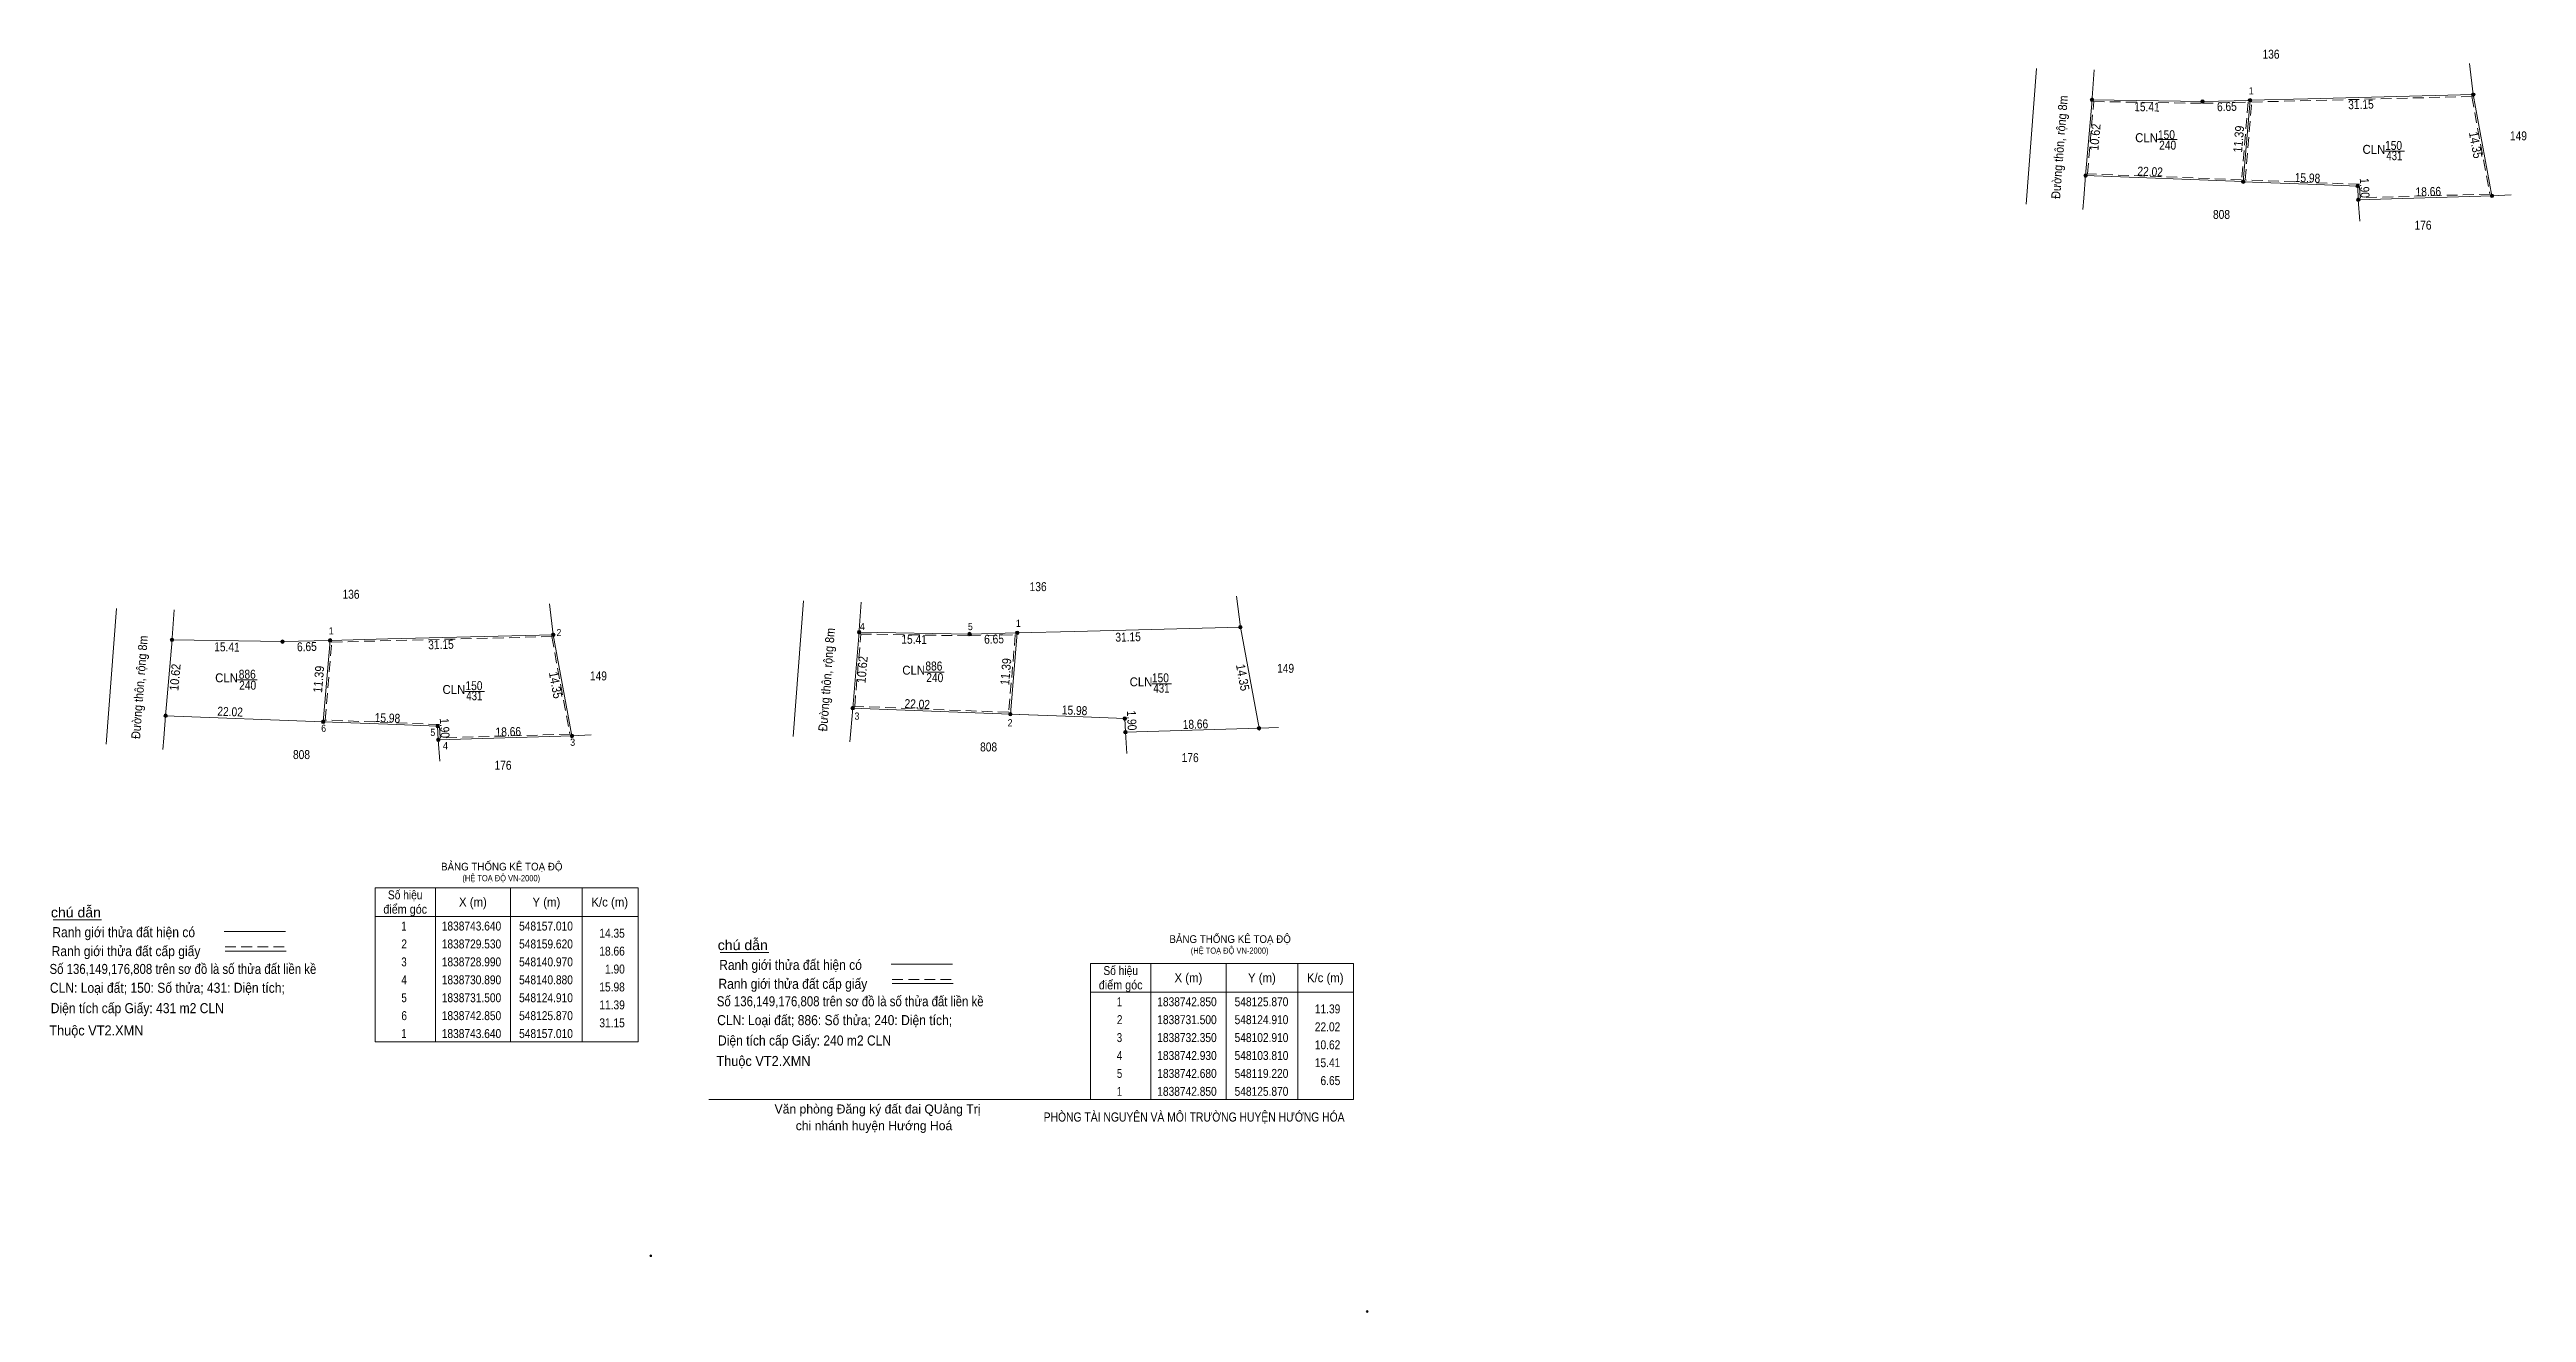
# Model space of a CAD drawing. Header units: metres. Extents: x 547819 to 548164, y 1838574 to 1838750.
import ezdxf
from ezdxf.enums import TextEntityAlignment as Align

# ---------------------------------------------------------------- set-up
doc = ezdxf.new("R2010")
doc.units = ezdxf.units.M
doc.header["$LTSCALE"] = 0.5
doc.header["$PDMODE"] = 32
doc.header["$PDSIZE"] = 0.25
doc.linetypes.add('MEDIUM_DASHED', pattern=[4.5, 3, -1.5])
for name, color, linetype, lineweight in [('1', 7, 'MEDIUM_DASHED', 13), ('10', 7, 'Continuous', 13), ('13', 7, 'Continuous', 13), ('15', 7, 'Continuous', 13), ('17', 7, 'Continuous', 13), ('2', 7, 'Continuous', 13), ('6', 7, 'Continuous', 13), ('63', 7, 'Continuous', 13), ('8', 7, 'Continuous', 13)]:
    doc.layers.add(name, color=color, linetype=linetype, lineweight=lineweight)

msp = doc.modelspace()

# ---------------------------------------------------------------- hatches: boundary and pattern name
at = {"layer": '10'}
for points in [[(548126.12, 1838742.85, 1), (548125.62, 1838742.85, 1)], [(547858.15, 1838667.51, 1), (547857.65, 1838667.51, 1)], [(547954.05, 1838668.57, 1), (547953.55, 1838668.57, 1)]]:
    msp.add_hatch(color=256, dxfattribs=at).paths.add_polyline_path(points)
at = {"layer": '15'}
for points in [[(548157.26, 1838743.64, 1), (548156.76, 1838743.64, 1)], [(548104.06, 1838742.93, 1), (548103.56, 1838742.93, 1)], [(548119.47, 1838742.68, 1), (548118.97, 1838742.68, 1)], [(548103.16, 1838732.35, 1), (548102.66, 1838732.35, 1)], [(548125.16, 1838731.5, 1), (548124.66, 1838731.5, 1)], [(548141.13, 1838730.89, 1), (548140.63, 1838730.89, 1)], [(548141.22, 1838728.99, 1), (548140.72, 1838728.99, 1)], [(548159.87, 1838729.53, 1), (548159.37, 1838729.53, 1)], [(547836.09, 1838667.59, 1), (547835.59, 1838667.59, 1)], [(547889.29, 1838668.3, 1), (547888.79, 1838668.3, 1)], [(547931.99, 1838668.65, 1), (547931.49, 1838668.65, 1)], [(547947.4, 1838668.4, 1), (547946.9, 1838668.4, 1)], [(547985.19, 1838669.36, 1), (547984.69, 1838669.36, 1)], [(547851.5, 1838667.34, 1), (547851, 1838667.34, 1)], [(547835.19, 1838657.01, 1), (547834.69, 1838657.01, 1)], [(547931.09, 1838658.07, 1), (547930.59, 1838658.07, 1)], [(547953.09, 1838657.22, 1), (547952.59, 1838657.22, 1)], [(547857.19, 1838656.16, 1), (547856.69, 1838656.16, 1)], [(547873.16, 1838655.55, 1), (547872.66, 1838655.55, 1)], [(547873.25, 1838653.65, 1), (547872.75, 1838653.65, 1)], [(547891.9, 1838654.19, 1), (547891.4, 1838654.19, 1)], [(547969.06, 1838656.61, 1), (547968.56, 1838656.61, 1)], [(547969.15, 1838654.71, 1), (547968.65, 1838654.71, 1)], [(547987.8, 1838655.25, 1), (547987.3, 1838655.25, 1)]]:
    msp.add_hatch(color=256, dxfattribs=at).paths.add_polyline_path(points)

# ---------------------------------------------------------------- linework, layer by layer
at = {"layer": '1'}
for points in [[(548156.8, 1838743.38), (548159.32, 1838729.77), (548141.21, 1838729.25), (548141.12, 1838731.13), (548125.18, 1838731.74), (548126.1, 1838742.61)], [(547888.83, 1838668.04), (547891.35, 1838654.43), (547873.24, 1838653.91), (547873.15, 1838655.79), (547857.21, 1838656.4), (547858.13, 1838667.27)]]:
    msp.add_lwpolyline(points, close=True, dxfattribs=at)
at = {"layer": '10'}
for p, q in [((548103.81, 1838742.93), (548102.91, 1838732.35)), ((548125.87, 1838742.85), (548124.91, 1838731.5)), ((548124.89, 1838731.51), (548102.91, 1838732.35)), ((547931.74, 1838668.65), (547930.84, 1838658.07)), ((547953.8, 1838668.57), (547952.84, 1838657.22)), ((547835.84, 1838667.59), (547834.94, 1838657.01)), ((547857.9, 1838667.51), (547856.94, 1838656.16)), ((547952.82, 1838657.23), (547930.84, 1838658.07)), ((547856.92, 1838656.17), (547834.94, 1838657.01))]:
    msp.add_line(p, q, dxfattribs=at)
for points in [[(548140.97, 1838728.99), (548140.88, 1838730.89), (548133.93, 1838731.16), (548124.91, 1838731.5)], [(547873, 1838653.65), (547872.91, 1838655.55), (547865.96, 1838655.82), (547856.94, 1838656.16)], [(547968.9, 1838654.71), (547968.81, 1838656.61), (547961.86, 1838656.88), (547952.84, 1838657.22)]]:
    msp.add_lwpolyline(points, dxfattribs=at)
for centre in [(548125.87, 1838742.85), (547857.9, 1838667.51), (547953.8, 1838668.57)]:
    msp.add_circle(centre, 0.25, dxfattribs=at)
at = {"layer": '13'}
for p, q in [((548112.94, 1838737.36), (548115.68, 1838737.36)), ((548144.68, 1838735.74), (548147.42, 1838735.74)), ((547844.97, 1838662.02), (547847.71, 1838662.02)), ((547940.87, 1838663.08), (547943.61, 1838663.08)), ((547972.61, 1838661.46), (547975.35, 1838661.46)), ((547876.71, 1838660.4), (547879.45, 1838660.4))]:
    msp.add_line(p, q, dxfattribs=at)
at = {"layer": '15'}
for centre in [(548157.01, 1838743.64), (548103.81, 1838742.93), (548119.22, 1838742.68), (548102.91, 1838732.35), (548124.91, 1838731.5), (548140.88, 1838730.89), (548140.97, 1838728.99), (548159.62, 1838729.53), (547835.84, 1838667.59), (547889.04, 1838668.3), (547931.74, 1838668.65), (547947.15, 1838668.4), (547984.94, 1838669.36), (547851.25, 1838667.34), (547834.94, 1838657.01), (547930.84, 1838658.07), (547952.84, 1838657.22), (547856.94, 1838656.16), (547872.91, 1838655.55), (547873, 1838653.65), (547891.65, 1838654.19), (547968.81, 1838656.61), (547968.9, 1838654.71), (547987.55, 1838655.25)]:
    msp.add_circle(centre, 0.25, dxfattribs=at)
at = {"layer": '17'}
for p, q in [((547819.24, 1838628.53), (547826.01, 1838628.53)), ((547912.34, 1838623.98), (547919.11, 1838623.98))]:
    msp.add_line(p, q, dxfattribs=at)
at = {"layer": '2'}
for p, q in [((547972.44, 1838622.45), (547972.44, 1838603.45)), ((547982.94, 1838622.45), (547982.94, 1838603.45)), ((547992.94, 1838622.45), (547992.94, 1838603.45)), ((547964.04, 1838618.45), (548000.74, 1838618.45))]:
    msp.add_line(p, q, dxfattribs=at)
at = {"layer": '2', "linetype": 'MEDIUM_DASHED'}
for points in [[(548125.6, 1838742.59), (548124.68, 1838731.76), (548103.18, 1838732.59), (548104.04, 1838742.68), (548119.22, 1838742.43)], [(547953.53, 1838668.31), (547952.61, 1838657.48), (547931.11, 1838658.31), (547931.97, 1838668.4), (547947.15, 1838668.15)]]:
    msp.add_lwpolyline(points, close=True, dxfattribs=at)
at = {"layer": '2'}
msp.add_lwpolyline([(547964.04, 1838622.45), (548000.74, 1838622.45), (548000.74, 1838603.45), (547964.04, 1838603.45)], close=True, dxfattribs=at)
at = {"layer": '6'}
for p, q in [((547843.12, 1838626.9), (547851.65, 1838626.9)), ((547843.25, 1838624.18), (547851.77, 1838624.18)), ((547936.22, 1838622.35), (547944.75, 1838622.35)), ((547936.35, 1838619.63), (547944.87, 1838619.63)), ((547910.74, 1838603.45), (548000.74, 1838603.45))]:
    msp.add_line(p, q, dxfattribs=at)
at = {"layer": '6', "linetype": 'MEDIUM_DASHED'}
for p, q in [((547843.25, 1838624.75), (547851.83, 1838624.75)), ((547936.35, 1838620.2), (547944.93, 1838620.2))]:
    msp.add_line(p, q, dxfattribs=at)
at = {"layer": '6'}
for p in [(547902.65, 1838581.67), (548002.64, 1838573.89)]:
    msp.add_point(p, dxfattribs=at)
at = {"layer": '63'}
for p, q in [((547872.59, 1838633.01), (547872.59, 1838611.51)), ((547883.09, 1838633.01), (547883.09, 1838611.51)), ((547893.09, 1838633.01), (547893.09, 1838611.51)), ((547864.19, 1838629.01), (547900.89, 1838629.01))]:
    msp.add_line(p, q, dxfattribs=at)
msp.add_lwpolyline([(547864.19, 1838633.01), (547900.89, 1838633.01), (547900.89, 1838611.51), (547864.19, 1838611.51)], close=True, dxfattribs=at)
at = {"layer": '8'}
for p, q in [((548094.6, 1838728.38), (548096.04, 1838747.29)), ((548103.83, 1838743.2), (548104.1, 1838747.12)), ((548103.81, 1838742.93), (548103.83, 1838743.2)), ((548103.81, 1838742.93), (548119.22, 1838742.68)), ((548119.22, 1838742.68), (548125.87, 1838742.84)), ((548125.87, 1838742.85), (548133.93, 1838743.05)), ((548133.93, 1838743.05), (548157.01, 1838743.64)), ((548102.65, 1838729.19), (548102.91, 1838732.35)), ((548102.51, 1838727.64), (548102.64, 1838729.19)), ((548159.62, 1838729.53), (548140.97, 1838728.99)), ((548140.97, 1838728.99), (548141.17, 1838726.01)), ((548162.32, 1838729.66), (548159.62, 1838729.53)), ((547826.63, 1838653.04), (547828.07, 1838671.95)), ((547835.86, 1838667.86), (547836.13, 1838671.78)), ((547922.53, 1838654.1), (547923.97, 1838673.01)), ((547931.76, 1838668.92), (547932.03, 1838672.84)), ((547835.84, 1838667.59), (547835.86, 1838667.86)), ((547857.9, 1838667.51), (547865.96, 1838667.71)), ((547865.96, 1838667.71), (547889.04, 1838668.3)), ((547931.74, 1838668.65), (547931.76, 1838668.92)), ((547931.74, 1838668.65), (547947.15, 1838668.4)), ((547947.15, 1838668.4), (547953.8, 1838668.56)), ((547953.8, 1838668.57), (547961.86, 1838668.77)), ((547961.86, 1838668.77), (547984.94, 1838669.36)), ((547835.84, 1838667.59), (547851.25, 1838667.34)), ((547851.25, 1838667.34), (547857.9, 1838667.5)), ((547930.58, 1838654.91), (547930.84, 1838658.07)), ((547834.54, 1838652.3), (547834.67, 1838653.85)), ((547834.68, 1838653.85), (547834.94, 1838657.01)), ((547891.65, 1838654.19), (547873, 1838653.65)), ((547894.35, 1838654.32), (547891.65, 1838654.19)), ((547930.44, 1838653.36), (547930.57, 1838654.91)), ((547987.55, 1838655.25), (547968.9, 1838654.71)), ((547968.9, 1838654.71), (547969.1, 1838651.73)), ((547990.25, 1838655.38), (547987.55, 1838655.25)), ((547873, 1838653.65), (547873.2, 1838650.67))]:
    msp.add_line(p, q, dxfattribs=at)
for points in [[(548156.47, 1838747.97), (548157.01, 1838743.64), (548159.62, 1838729.53)], [(548140.97, 1838728.99), (548140.88, 1838730.89), (548133.93, 1838731.16), (548124.89, 1838731.5)], [(547888.5, 1838672.63), (547889.04, 1838668.3), (547891.65, 1838654.19)], [(547984.4, 1838673.69), (547984.94, 1838669.36), (547987.55, 1838655.25)], [(547873, 1838653.65), (547872.91, 1838655.55), (547865.96, 1838655.82), (547856.92, 1838656.16)], [(547968.9, 1838654.71), (547968.81, 1838656.61), (547961.86, 1838656.88), (547952.82, 1838657.22)]]:
    msp.add_lwpolyline(points, dxfattribs=at)

# ---------------------------------------------------------------- texts
at = {"layer": '1'}
for s, height, width, p in [('BẢNG THỐNG KÊ TOẠ ĐỘ ', 1.072, 0.95, (547873.38, 1838635.42)), ('(HỆ TOẠ ĐỘ VN-2000)', 0.8672, 0.9, (547876.36, 1838633.91)), ('BẢNG THỐNG KÊ TOẠ ĐỘ ', 1.072, 0.95, (547975.04, 1838625.31)), ('(HỆ TOẠ ĐỘ VN-2000)', 0.8672, 0.9, (547978.02, 1838623.8))]:
    msp.add_text(s, height=height, dxfattribs=dict(at, width=width)).set_placement(p)
at = {"layer": '13'}
for s, width, p in [('CLN', 0.95, (548111.415, 1838737.01)), ('150', 0.85, (548114.19, 1838737.43)), ('240', 0.85, (548114.36, 1838735.97)), ('150', 0.85, (548145.89, 1838735.93)), ('CLN', 0.95, (548143.145, 1838735.38)), ('431', 0.8, (548146, 1838734.5)), ('886', 0.85, (547942.165, 1838663.31)), ('CLN', 0.95, (547843.445, 1838661.67)), ('886', 0.85, (547846.335, 1838662.17)), ('240', 0.85, (547846.39, 1838660.63)), ('CLN', 0.95, (547875.175, 1838660.04)), ('150', 0.85, (547877.98, 1838660.57)), ('CLN', 0.95, (547939.345, 1838662.73)), ('240', 0.85, (547942.29, 1838661.69)), ('CLN', 0.95, (547971.075, 1838661.1)), ('150', 0.85, (547973.78, 1838661.66)), ('431', 0.8, (547973.93, 1838660.22)), ('431', 0.8, (547878.03, 1838659.16))]:
    msp.add_text(s, height=1.25, dxfattribs=dict(at, width=width)).set_placement(p, align=Align.CENTER)
at = {"layer": '2'}
for s, height, width, p in [(' 1', 1, 0.9, (548126.36, 1838743.68)), (' 1', 1, 0.9, (547858.39, 1838668.34)), (' 2', 1, 0.9, (547890.17, 1838668.11)), (' 4', 1, 0.95, (547932.53, 1838668.94)), (' 5', 1, 0.9, (547947.59, 1838668.94)), (' 1', 1, 0.9, (547954.29, 1838669.4)), (' 3', 1, 0.95, (547931.78, 1838656.45)), (' 6', 1, 0.9, (547857.33, 1838654.75)), (' 5', 1, 0.9, (547872.57, 1838654.18)), (' 3', 1, 0.95, (547892.1, 1838652.81)), (' 2', 1, 0.9, (547953.13, 1838655.52)), (' 4', 1, 0.95, (547874.35, 1838652.32)), ('11.39', 1.25, 0.85, (547998.89, 1838615.48)), ('22.02', 1.25, 0.85, (547998.89, 1838612.98)), ('10.62', 1.25, 0.85, (547998.89, 1838610.48)), ('15.41', 1.25, 0.85, (547998.89, 1838607.98)), ('6.65', 1.25, 0.85, (547998.89, 1838605.48))]:
    msp.add_text(s, height=height, dxfattribs=dict(at, width=width)).set_placement(p, align=Align.RIGHT)
for s, rotation, width, p in [('15.41', 359.071, 0.85, (548111.4649, 1838741.3115)), ('6.65', 1.464, 0.85, (548122.644, 1838741.3556)), ('10.62', 85.138, 0.9, (548104.848, 1838737.657)), ('22.02', 357.787, 0.85, (548111.8959, 1838732.2891)), ('15.41', 359.071, 0.85, (547939.3949, 1838667.0315)), ('6.65', 1.464, 0.85, (547950.574, 1838667.0756)), ('10.62', 85.138, 0.9, (547836.878, 1838662.317)), ('15.41', 359.071, 0.85, (547843.4949, 1838665.9715)), ('6.65', 1.464, 0.85, (547854.674, 1838666.0156)), ('10.62', 85.138, 0.9, (547932.778, 1838663.377)), ('22.02', 357.787, 0.85, (547843.9209, 1838656.9493)), ('22.02', 357.787, 0.85, (547939.8209, 1838658.0093))]:
    msp.add_text(s, height=1.25, rotation=rotation, dxfattribs=dict(at, width=width)).set_placement(p, align=Align.CENTER)
for s, width, p in [('điểm góc', 0.9, (547968.24, 1838618.83)), ('Số hiệu', 0.85, (547968.24, 1838620.83)), ('X (m)', 0.95, (547977.69, 1838619.83)), ('Y (m)', 0.95, (547987.945, 1838619.83)), ('K/c (m)', 0.95, (547996.785, 1838619.83)), (' 1', 0.75, (547967.89, 1838616.48)), ('1838742.850', 0.85, (547977.49, 1838616.48)), ('548125.870', 0.85, (547987.89, 1838616.48)), (' 3', 0.8, (547967.885, 1838611.48)), (' 2', 0.85, (547967.895, 1838613.98)), ('1838731.500', 0.85, (547977.49, 1838613.98)), ('1838732.350', 0.85, (547977.49, 1838611.48)), ('548124.910', 0.85, (547987.89, 1838613.98)), ('548102.910', 0.85, (547987.89, 1838611.48)), (' 4', 0.85, (547967.89, 1838608.98)), ('1838742.930', 0.85, (547977.49, 1838608.98)), ('548103.810', 0.85, (547987.89, 1838608.98)), (' 5', 0.8, (547967.895, 1838606.48)), ('1838742.680', 0.85, (547977.49, 1838606.48)), ('548119.220', 0.85, (547987.89, 1838606.48)), (' 1', 0.75, (547967.89, 1838603.98)), ('1838742.850', 0.85, (547977.49, 1838603.98)), ('548125.870', 0.85, (547987.89, 1838603.98))]:
    msp.add_text(s, height=1.25, dxfattribs=dict(at, width=width)).set_placement(p, align=Align.CENTER)
at = {"layer": '6'}
for s, height, width, p in [('chú dẫn', 1.399, 1.05, (547818.93, 1838628.87)), ('Ranh giới thửa đất hiện có ', 1.399, 0.9, (547819.13, 1838626.11)), ('Ranh giới thửa đất cấp giấy', 1.399, 0.9, (547819.03, 1838623.47)), ('chú dẫn', 1.399, 1.05, (547912, 1838624.31)), ('Ranh giới thửa đất hiện có ', 1.399, 0.9, (547912.2, 1838621.55)), ('Số 136,149,176,808 trên sơ đồ là số thửa đất liền kề', 1.4, 0.85, (547818.74, 1838620.98)), ('CLN: Loại đất; 150: Số thửa; 431: Diện tích;', 1.4, 0.9, (547818.79, 1838618.35)), ('Ranh giới thửa đất cấp giấy', 1.399, 0.9, (547912.1, 1838618.91)), ('Diện tích cấp Giấy: 431 m2 CLN', 1.4, 0.9, (547818.91, 1838615.51)), ('Số 136,149,176,808 trên sơ đồ là số thửa đất liền kề', 1.4, 0.85, (547911.87, 1838616.47)), ('Thuộc VT2.XMN', 1.4, 0.95, (547818.7, 1838612.4)), ('CLN: Loại đất; 886: Số thửa; 240: Diện tích;', 1.4, 0.9, (547911.92, 1838613.84)), ('Diện tích cấp Giấy: 240 m2 CLN', 1.4, 0.9, (547912.04, 1838611)), ('Thuộc VT2.XMN', 1.4, 0.95, (547911.81, 1838608.14))]:
    msp.add_text(s, height=height, dxfattribs=dict(at, width=width)).set_placement(p)
for s, p in [(' Văn phòng Đăng ký đất đai QUảng Trị', (547934.06, 1838601.51)), ('chi nhánh huyện Hướng Hoá', (547933.81, 1838599.19))]:
    msp.add_text(s, height=1.267, dxfattribs=at).set_placement(p, align=Align.CENTER)
at = {"layer": '6', "width": 0.85}
msp.add_text('PHÒNG TÀI NGUYÊN VÀ MÔI TRƯỜNG HUYỆN HƯỚNG HÓA', height=1.27, dxfattribs=at).set_placement((547978.485, 1838600.39), align=Align.CENTER)
at = {"layer": '63'}
for s, rotation, width, p in [('31.15', 1.453, 0.85, (548141.3541, 1838741.6458)), ('11.39', 85.165, 0.9, (548124.8967, 1838737.3823)), ('14.35', 280.48, 0.9, (548156.7371, 1838736.5037)), ('15.98', 357.813, 0.85, (548133.8561, 1838731.4106)), ('1.90', 272.712, 0.85, (548141.2378, 1838730.5896)), ('18.66', 1.659, 0.85, (548150.7569, 1838729.4829)), ('31.15', 1.453, 0.85, (547969.2842, 1838667.3658)), ('31.15', 1.453, 0.85, (547873.3842, 1838666.3058)), ('11.39', 85.165, 0.9, (547952.8267, 1838663.1023)), ('11.39', 85.165, 0.9, (547856.9267, 1838662.0423)), ('14.35', 280.48, 0.9, (547888.7671, 1838661.1637)), ('14.35', 280.48, 0.9, (547984.6671, 1838662.2237)), ('15.98', 357.813, 0.85, (547865.8811, 1838656.0708)), ('15.98', 357.813, 0.85, (547961.7811, 1838657.1308)), ('1.90', 272.712, 0.85, (547969.1678, 1838656.3096)), ('1.90', 272.712, 0.85, (547873.2678, 1838655.2496)), ('18.66', 1.659, 0.85, (547882.7869, 1838654.1429)), ('18.66', 1.659, 0.85, (547978.6869, 1838655.2029))]:
    msp.add_text(s, height=1.25, rotation=rotation, dxfattribs=dict(at, width=width)).set_placement(p, align=Align.CENTER)
for s, width, p in [('điểm góc', 0.9, (547868.38, 1838629.39)), ('Số hiệu', 0.85, (547868.38, 1838631.39)), ('X (m)', 0.95, (547877.83, 1838630.39)), ('Y (m)', 0.95, (547888.085, 1838630.39)), ('K/c (m)', 0.95, (547896.925, 1838630.39)), (' 1', 0.75, (547868.03, 1838627.04)), ('1838743.640', 0.85, (547877.63, 1838627.04)), ('548157.010', 0.85, (547888.03, 1838627.04)), (' 3', 0.8, (547868.025, 1838622.04)), (' 2', 0.85, (547868.035, 1838624.54)), ('1838729.530', 0.85, (547877.63, 1838624.54)), ('1838728.990', 0.85, (547877.63, 1838622.04)), ('548159.620', 0.85, (547888.03, 1838624.54)), ('548140.970', 0.85, (547888.03, 1838622.04)), (' 4', 0.85, (547868.03, 1838619.54)), ('1838730.890', 0.85, (547877.63, 1838619.54)), ('548140.880', 0.85, (547888.03, 1838619.54)), (' 5', 0.8, (547868.035, 1838617.04)), (' 6', 0.85, (547868.035, 1838614.54)), ('1838731.500', 0.85, (547877.63, 1838617.04)), ('1838742.850', 0.85, (547877.63, 1838614.54)), ('548124.910', 0.85, (547888.03, 1838617.04)), ('548125.870', 0.85, (547888.03, 1838614.54)), (' 1', 0.75, (547868.03, 1838612.04)), ('1838743.640', 0.85, (547877.63, 1838612.04)), ('548157.010', 0.85, (547888.03, 1838612.04))]:
    msp.add_text(s, height=1.25, dxfattribs=dict(at, width=width)).set_placement(p, align=Align.CENTER)
at = {"layer": '63', "width": 0.85}
for s, p in [('14.35', (547899.03, 1838626.04)), ('18.66', (547899.03, 1838623.54)), ('15.98', (547899.03, 1838618.54)), ('1.90', (547899.03, 1838621.04)), ('11.39', (547899.03, 1838616.04)), ('31.15', (547899.03, 1838613.54))]:
    msp.add_text(s, height=1.25, dxfattribs=at).set_placement(p, align=Align.RIGHT)
at = {"layer": '8', "width": 0.85}
for s, p in [(' 136', (548128.59, 1838748.66)), ('149', (548163.32, 1838737.27)), ('808', (548121.875, 1838726.3)), ('176', (548150.005, 1838724.81)), (' 136', (547860.62, 1838673.32)), (' 136', (547956.52, 1838674.38)), ('149', (547991.25, 1838662.99)), ('149', (547895.35, 1838661.93)), ('808', (547853.905, 1838650.96)), ('176', (547882.035, 1838649.47)), ('808', (547949.805, 1838652.02)), ('176', (547977.935, 1838650.53))]:
    msp.add_text(s, height=1.25, dxfattribs=at).set_placement(p, align=Align.CENTER)
at = {"layer": '8', "width": 0.9}
for p in [(548099.8885, 1838736.2724), (547831.9185, 1838660.9324), (547927.8185, 1838661.9924)]:
    msp.add_text('Đường thôn, rộng 8m', height=1.25, rotation=85.633, dxfattribs=at).set_placement(p, align=Align.CENTER)

doc.saveas('drawing.dxf')
